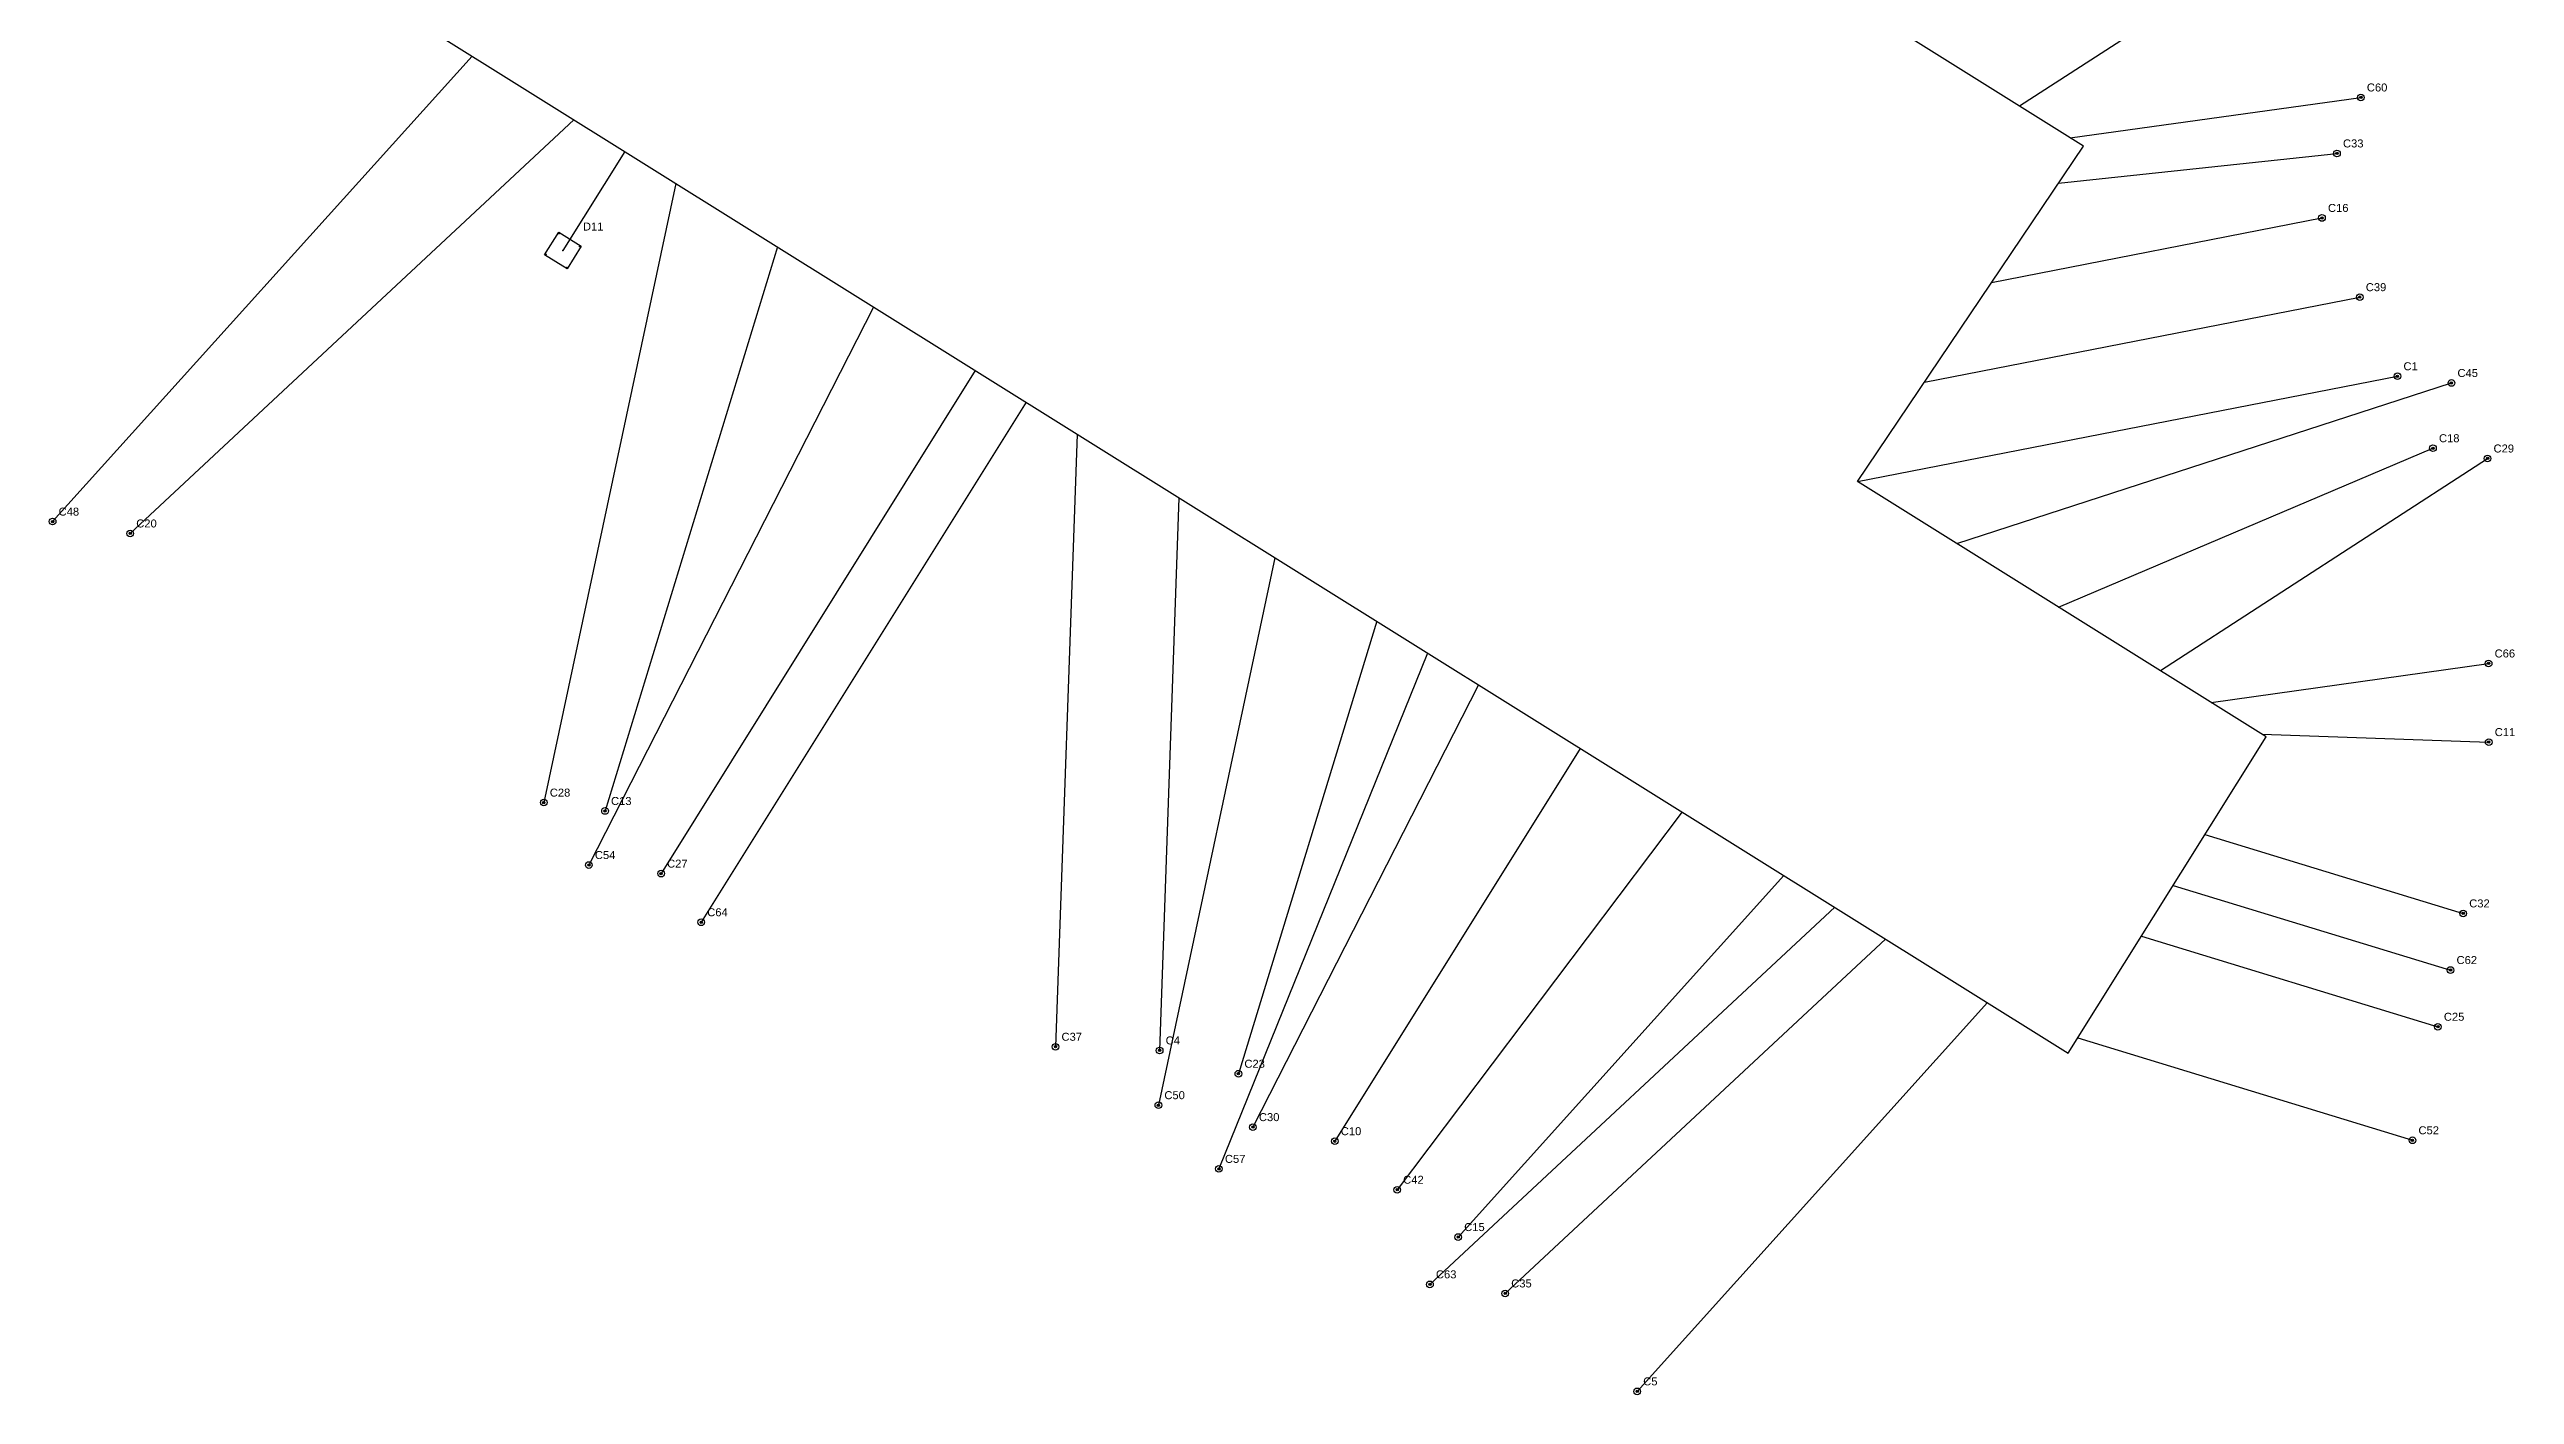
# Model space of a CAD drawing. Header units: metres. Extents: x 496695 to 497680, y 2343756 to 2344226.
# Drawn here: x 496732 to 497101.8, y 2343756 to 2343958 of the extents above; entities that cross this region are included whole.
import ezdxf

# ---------------------------------------------------------------- set-up
doc = ezdxf.new("R2010")
doc.units = ezdxf.units.M
for name, color, linetype in [('01_BE_PIN', 4, 'Continuous'), ('02_DAY_NEO_BO', 3, 'Continuous'), ('03_DAY_NEO_DAY', 1, 'Continuous'), ('04_COC_KHOAN_NHOI_BO', 2, 'Continuous'), ('05_DE_NEO_VIT_XOAN', 6, 'Continuous'), ('06_TOA_DO_TEXT', 7, 'Continuous')]:
    doc.layers.add(name, color=color, linetype=linetype)
doc.styles.add('VN', font='arial.ttf')

msp = doc.modelspace()

# ---------------------------------------------------------------- linework, layer by layer
at = {"layer": '01_BE_PIN'}
for p, q in [((497037.127, 2343943.419), (496913.727, 2344020.809)), ((496788.283, 2343961.374), (497034.853, 2343807.3)), ((497003.257, 2343893.078), (497037.127, 2343943.419)), ((497064.529, 2343854.791), (497003.257, 2343893.078)), ((497034.853, 2343807.3), (497064.529, 2343854.791))]:
    msp.add_line(p, q, dxfattribs=at)
at = {"layer": '02_DAY_NEO_BO'}
for p, q in [((497027.53, 2343949.44), (497089.67, 2343989.62)), ((496795.45, 2343956.9), (496732.53, 2343887.07)), ((497035.16, 2343944.65), (497078.74, 2343950.72)), ((496810.71, 2343947.36), (496744.17, 2343885.29)), ((497033.4, 2343937.88), (497075.16, 2343942.32)), ((496825.98, 2343937.82), (496806.2, 2343844.9)), ((497023.35, 2343922.95), (497072.91, 2343932.64)), ((496841.24, 2343928.28), (496815.38, 2343843.64)), ((496855.66, 2343919.27), (496812.96, 2343835.53)), ((497013.31, 2343908.01), (497078.58, 2343920.75)), ((496870.92, 2343909.74), (496823.79, 2343834.24)), ((497003.26, 2343893.08), (497084.23, 2343908.88)), ((497018.14, 2343883.78), (497092.33, 2343907.87)), ((496878.55, 2343904.97), (496829.81, 2343826.94)), ((496886.19, 2343900.2), (496882.95, 2343808.26)), ((497033.41, 2343874.24), (497089.56, 2343898.08)), ((497048.67, 2343864.7), (497097.74, 2343896.54)), ((496901.45, 2343890.66), (496898.57, 2343807.71)), ((496915.87, 2343881.65), (496898.38, 2343799.49)), ((496931.13, 2343872.11), (496910.38, 2343804.21)), ((496938.77, 2343867.34), (496907.46, 2343789.93)), ((497056.31, 2343859.93), (497097.9, 2343865.78)), ((496946.4, 2343862.57), (496912.56, 2343796.2)), ((496961.66, 2343853.03), (496924.84, 2343794.09)), ((497063.94, 2343855.16), (497097.92, 2343853.98)), ((496976.93, 2343843.5), (496934.2, 2343786.8)), ((497055.36, 2343840.12), (497094.09, 2343828.27)), ((496992.19, 2343833.96), (496943.35, 2343779.7)), ((497050.59, 2343832.48), (497092.19, 2343819.77)), ((496999.83, 2343829.19), (496939.11, 2343772.6)), ((497007.46, 2343824.42), (496950.4, 2343771.24)), ((497045.82, 2343824.85), (497090.29, 2343811.26)), ((497022.72, 2343814.88), (496970.2, 2343756.54)), ((497036.28, 2343809.59), (497086.48, 2343794.22))]:
    msp.add_line(p, q, dxfattribs=at)
at = {"layer": '03_DAY_NEO_DAY'}
msp.add_line((496818.34, 2343942.59), (496809.07, 2343927.75), dxfattribs=at)
at = {"layer": '04_COC_KHOAN_NHOI_BO'}
for centre, radius in [((497078.74, 2343950.72), 0.5), ((497078.74, 2343950.72), 0.175), ((497075.16, 2343942.32), 0.5), ((497075.16, 2343942.32), 0.175), ((497072.91, 2343932.64), 0.5), ((497072.91, 2343932.64), 0.175), ((497078.58, 2343920.75), 0.5), ((497078.58, 2343920.75), 0.175), ((497084.23, 2343908.88), 0.5), ((497084.23, 2343908.88), 0.175), ((497092.33, 2343907.87), 0.5), ((497092.33, 2343907.87), 0.175), ((497089.56, 2343898.08), 0.5), ((497089.56, 2343898.08), 0.175), ((497097.74, 2343896.54), 0.5), ((497097.74, 2343896.54), 0.175), ((496732.53, 2343887.07), 0.5), ((496732.53, 2343887.07), 0.175), ((496744.17, 2343885.29), 0.5), ((496744.17, 2343885.29), 0.175), ((497097.9, 2343865.78), 0.5), ((497097.9, 2343865.78), 0.175), ((497097.92, 2343853.98), 0.5), ((497097.92, 2343853.98), 0.175), ((496806.2, 2343844.9), 0.5), ((496806.2, 2343844.9), 0.175), ((496815.38, 2343843.64), 0.5), ((496815.38, 2343843.64), 0.175), ((496812.96, 2343835.53), 0.5), ((496812.96, 2343835.53), 0.175), ((496823.79, 2343834.24), 0.5), ((496823.79, 2343834.24), 0.175), ((496829.81, 2343826.94), 0.5), ((496829.81, 2343826.94), 0.175), ((497094.09, 2343828.27), 0.5), ((497094.09, 2343828.27), 0.175), ((497092.19, 2343819.77), 0.5), ((497092.19, 2343819.77), 0.175), ((497090.29, 2343811.26), 0.5), ((497090.29, 2343811.26), 0.175), ((496882.95, 2343808.26), 0.5), ((496882.95, 2343808.26), 0.175), ((496898.57, 2343807.71), 0.5), ((496898.57, 2343807.71), 0.175), ((496910.38, 2343804.21), 0.5), ((496910.38, 2343804.21), 0.175), ((496898.38, 2343799.49), 0.5), ((496898.38, 2343799.49), 0.175), ((496912.56, 2343796.2), 0.5), ((496912.56, 2343796.2), 0.175), ((496924.84, 2343794.09), 0.5), ((496924.84, 2343794.09), 0.175), ((497086.48, 2343794.22), 0.5), ((497086.48, 2343794.22), 0.175), ((496907.46, 2343789.93), 0.5), ((496907.46, 2343789.93), 0.175), ((496934.2, 2343786.8), 0.5), ((496934.2, 2343786.8), 0.175), ((496943.35, 2343779.7), 0.5), ((496943.35, 2343779.7), 0.175), ((496939.11, 2343772.6), 0.5), ((496939.11, 2343772.6), 0.175), ((496950.4, 2343771.24), 0.5), ((496950.4, 2343771.24), 0.175), ((496970.2, 2343756.54), 0.5), ((496970.2, 2343756.54), 0.175)]:
    msp.add_circle(centre, radius, dxfattribs=at)
for p in [(497078.74, 2343950.72), (497075.16, 2343942.32), (497072.91, 2343932.64), (497078.58, 2343920.75), (497084.23, 2343908.88), (497092.33, 2343907.87), (497089.56, 2343898.08), (497097.74, 2343896.54), (496732.53, 2343887.07), (496744.17, 2343885.29), (497097.9, 2343865.78), (497097.92, 2343853.98), (496806.2, 2343844.9), (496815.38, 2343843.64), (496812.96, 2343835.53), (496823.79, 2343834.24), (496829.81, 2343826.94), (497094.09, 2343828.27), (497092.19, 2343819.77), (497090.29, 2343811.26), (496882.95, 2343808.26), (496898.57, 2343807.71), (496910.38, 2343804.21), (496898.38, 2343799.49), (496912.56, 2343796.2), (496924.84, 2343794.09), (497086.48, 2343794.22), (496907.46, 2343789.93), (496934.2, 2343786.8), (496943.35, 2343779.7), (496939.11, 2343772.6), (496950.4, 2343771.24), (496970.2, 2343756.54)]:
    msp.add_point(p, dxfattribs=at)
at = {"layer": '05_DE_NEO_VIT_XOAN'}
for p, q in [((496806.314, 2343927.114), (496808.434, 2343930.506)), ((496808.434, 2343930.506), (496811.826, 2343928.386)), ((496809.706, 2343924.994), (496806.314, 2343927.114)), ((496811.826, 2343928.386), (496809.706, 2343924.994))]:
    msp.add_line(p, q, dxfattribs=at)
for centre in [(496808.481, 2343930.299), (496806.521, 2343927.161), (496811.619, 2343928.339), (496809.659, 2343925.201)]:
    msp.add_circle(centre, 0.06, dxfattribs=at)
msp.add_point((496809.07, 2343927.75), dxfattribs=at)

# ---------------------------------------------------------------- texts
at = {"layer": '06_TOA_DO_TEXT', "style": 'VN'}
for s, p in [('C60', (497079.64, 2343951.62)), ('C33', (497076.06, 2343943.22)), ('C16', (497073.81, 2343933.54)), ('D11', (496812.07, 2343930.75)), ('C39', (497079.48, 2343921.65)), ('C1', (497085.13, 2343909.78)), ('C45', (497093.23, 2343908.77)), ('C18', (497090.46, 2343898.98)), ('C29', (497098.64, 2343897.44)), ('C48', (496733.43, 2343887.97)), ('C20', (496745.07, 2343886.19)), ('C66', (497098.8, 2343866.68)), ('C11', (497098.82, 2343854.88)), ('C28', (496807.1, 2343845.8)), ('C13', (496816.28, 2343844.54)), ('C54', (496813.86, 2343836.43)), ('C27', (496824.69, 2343835.14)), ('C32', (497094.99, 2343829.17)), ('C64', (496830.71, 2343827.84)), ('C62', (497093.09, 2343820.67)), ('C25', (497091.19, 2343812.16)), ('C37', (496883.85, 2343809.16)), ('C4', (496899.47, 2343808.61)), ('C23', (496911.28, 2343805.11)), ('C50', (496899.28, 2343800.39)), ('C30', (496913.46, 2343797.1)), ('C10', (496925.74, 2343794.99)), ('C52', (497087.38, 2343795.12)), ('C57', (496908.36, 2343790.83)), ('C42', (496935.1, 2343787.7)), ('C15', (496944.25, 2343780.6)), ('C63', (496940.01, 2343773.5)), ('C35', (496951.3, 2343772.14)), ('C5', (496971.1, 2343757.44))]:
    msp.add_text(s, height=1.2, dxfattribs=at).set_placement(p)

doc.saveas('drawing.dxf')
